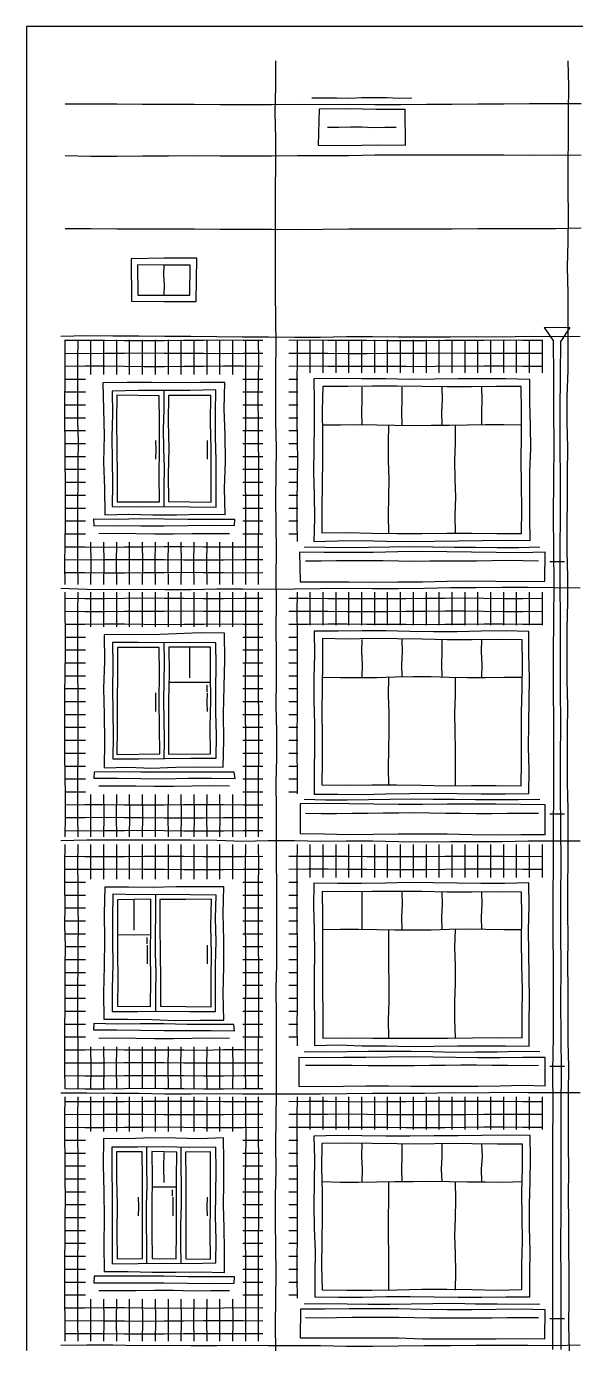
# Model space of a CAD drawing. Header units: millimetres. Extents: x 0 to 165, y 0 to 320.
# Drawn here: x 0 to 63.9, y 166.4 to 320 of the extents above; entities that cross this region are included whole.
import ezdxf

# ---------------------------------------------------------------- set-up
doc = ezdxf.new("R2010")
doc.units = ezdxf.units.MM
for name, color, linetype, true_color in [('01_KARKAS', 1, 'Continuous', 0xd62728), ('02_PROYOMY', 5, 'Continuous', 0x1f5fd6), ('03_BALKONY', 3, 'Continuous', 0x2ca02c), ('04_KLADKA', 32, 'Continuous', 0x8c5a2b), ('06_VODOSTOK', 4, 'Continuous', 0x0f9aa0), ('08_KRYSHA', 8, 'Continuous', 0x444444)]:
    doc.layers.add(name, color=color, linetype=linetype, true_color=true_color)

msp = doc.modelspace()

# ---------------------------------------------------------------- linework, layer by layer
at = {"layer": '01_KARKAS'}
for points in [[(66, 320), (63, 320), (60, 320), (57, 320), (54, 320), (51, 320), (48, 320), (45, 320), (42, 320), (39, 320), (36, 320), (33, 320), (30, 320), (27, 320), (24, 320), (21, 320), (18, 320), (15, 320), (12, 320), (9, 320), (6, 320), (3, 320), (0, 320)], [(0, 320), (0, 316.98), (0, 313.96), (0, 310.94), (0, 307.92), (0, 304.91), (0, 301.89), (0, 298.87), (0, 295.85), (0, 292.83), (0, 289.81), (0, 286.79), (0, 283.77), (0, 280.75), (0, 277.74), (0, 274.72), (0, 271.7), (0, 268.68), (0, 265.66), (0, 262.64), (0, 259.62), (0, 256.6), (0, 253.58), (0, 250.57), (0, 247.55), (0, 244.53), (0, 241.51), (0, 238.49), (0, 235.47), (0, 232.45), (0, 229.43), (0, 226.42), (0, 223.4), (0, 220.38), (0, 217.36), (0, 214.34), (0, 211.32), (0, 208.3), (0, 205.28), (0, 202.26), (0, 199.25), (0, 196.23), (0, 193.21), (0, 190.19), (0, 187.17), (0, 184.15), (0, 181.13), (0, 178.11), (0, 175.09), (0, 172.08), (0, 169.06), (0, 166.04)], [(28.98, 166), (28.95, 169), (29.01, 172), (29.02, 175), (29.01, 178), (28.96, 181), (28.96, 184), (29.05, 187), (29.01, 190), (29.03, 193), (29.09, 196), (29.09, 199), (29.08, 202), (29.06, 205), (29.04, 208), (29.1, 211), (29.1, 214), (29.11, 217), (29.13, 220), (29.07, 223), (29.06, 226), (29.07, 229), (29.04, 232), (29.11, 235), (29.12, 238), (29.05, 241), (29.07, 244), (29.08, 247), (29.05, 250), (29.07, 253), (29.05, 256), (29.09, 259), (29.05, 262), (29.01, 265), (29.04, 268), (29.06, 271), (28.99, 274), (29, 277), (29.01, 280), (29.05, 283), (28.99, 286), (28.97, 289), (28.97, 292), (28.97, 295), (28.97, 298), (28.96, 301), (28.98, 304), (28.98, 307), (28.93, 310), (28.98, 313), (29, 316)], [(63.13, 166), (63.08, 169), (63.11, 172), (63.09, 175), (63.05, 178), (63.06, 181), (63.03, 184), (63.08, 187), (63.01, 190), (63.01, 193), (63.02, 196), (63.05, 199), (62.98, 202), (62.99, 205), (62.98, 208), (62.94, 211), (62.97, 214), (62.95, 217), (62.94, 220), (62.98, 223), (62.97, 226), (62.97, 229), (62.93, 232), (62.9, 235), (62.93, 238), (62.95, 241), (62.89, 244), (62.89, 247), (62.89, 250), (62.94, 253), (62.95, 256), (62.89, 259), (62.87, 262), (62.91, 265), (62.92, 268), (62.96, 271), (62.88, 274), (62.89, 277), (62.97, 280), (62.98, 283), (62.99, 286), (63, 289), (62.93, 292), (62.99, 295), (63.01, 298), (62.99, 301), (62.99, 304), (63.04, 307), (63.01, 310), (63.06, 313), (63, 316)], [(4, 284), (7.02, 284.05), (10.04, 284.04), (13.06, 284.03), (16.08, 283.97), (19.1, 283.98), (22.12, 283.95), (25.13, 283.92), (28.15, 283.89), (31.17, 283.88), (34.19, 283.88), (37.21, 283.95), (40.23, 283.95), (43.25, 283.92), (46.27, 283.91), (49.29, 283.92), (52.31, 283.94), (55.33, 283.92), (58.35, 283.98), (61.37, 283.93), (64.38, 284)], [(4, 254.67), (7.02, 254.56), (10.04, 254.53), (13.06, 254.55), (16.08, 254.54), (19.1, 254.54), (22.12, 254.6), (25.13, 254.61), (28.15, 254.57), (31.17, 254.6), (34.19, 254.65), (37.21, 254.68), (40.23, 254.65), (43.25, 254.65), (46.27, 254.67), (49.29, 254.74), (52.31, 254.75), (55.33, 254.78), (58.35, 254.78), (61.37, 254.75), (64.38, 254.72)], [(4, 225.33), (7.02, 225.41), (10.04, 225.42), (13.06, 225.42), (16.08, 225.41), (19.1, 225.41), (22.12, 225.36), (25.13, 225.28), (28.15, 225.34), (31.17, 225.33), (34.19, 225.25), (37.21, 225.3), (40.23, 225.29), (43.25, 225.24), (46.27, 225.2), (49.29, 225.24), (52.31, 225.24), (55.33, 225.21), (58.35, 225.29), (61.37, 225.29), (64.38, 225.29)], [(4, 196), (7.02, 196), (10.04, 195.96), (13.06, 195.97), (16.08, 195.89), (19.1, 195.87), (22.12, 195.92), (25.13, 195.9), (28.15, 195.87), (31.17, 195.89), (34.19, 195.89), (37.21, 195.92), (40.23, 195.97), (43.25, 195.95), (46.27, 195.95), (49.29, 196.04), (52.31, 196.01), (55.33, 196.06), (58.35, 196.04), (61.37, 196.05), (64.38, 196.04)], [(4, 166.67), (7.02, 166.69), (10.04, 166.7), (13.06, 166.63), (16.08, 166.65), (19.1, 166.62), (22.12, 166.62), (25.13, 166.64), (28.15, 166.6), (31.17, 166.61), (34.19, 166.61), (37.21, 166.55), (40.23, 166.53), (43.25, 166.58), (46.27, 166.62), (49.29, 166.61), (52.31, 166.65), (55.33, 166.64), (58.35, 166.66), (61.37, 166.61), (64.38, 166.7)]]:
    msp.add_lwpolyline(points, dxfattribs=at)
at = {"layer": '02_PROYOMY'}
for points in [[(23.06, 278.6), (20.23, 278.6), (17.39, 278.55), (14.56, 278.59), (11.73, 278.6), (8.89, 278.56)], [(8.89, 278.56), (8.98, 275.49), (9.02, 272.42), (8.97, 269.35), (9.09, 266.29), (9.11, 263.22)], [(23.1, 263.25), (23.04, 266.32), (23.14, 269.39), (23.09, 272.46), (23, 275.53), (23.06, 278.6)], [(9.98, 277.59), (9.99, 274.9), (9.93, 272.22), (9.98, 269.54), (10, 266.85), (9.96, 264.17)], [(22.02, 277.73), (19.01, 277.68), (16, 277.65), (12.99, 277.66), (9.98, 277.59)], [(10.5, 277.13), (10.49, 274.03), (10.5, 270.92), (10.55, 267.81), (10.55, 264.71)], [(15.43, 277.06), (10.5, 277.13)], [(15.48, 264.71), (15.45, 267.8), (15.46, 270.89), (15.47, 273.97), (15.43, 277.06)], [(16, 264.17), (16.01, 266.42), (16.04, 268.67), (15.98, 270.92), (15.95, 273.17), (16, 275.42), (16, 277.67)], [(16.5, 277.09), (16.49, 274.01), (16.54, 270.93), (16.48, 267.85), (16.52, 264.77)], [(21.46, 277.09), (16.5, 277.09)], [(21.48, 264.69), (21.49, 267.79), (21.49, 270.89), (21.42, 273.99), (21.46, 277.09)], [(22.05, 264.1), (22.07, 266.83), (22.05, 269.55), (21.99, 272.28), (22, 275.01), (22.02, 277.73)], [(15.05, 269.68), (15.08, 270.76), (15.05, 271.85)], [(21.05, 269.68), (21.05, 270.76), (21.05, 271.85)], [(10.55, 264.71), (15.48, 264.71)], [(16.52, 264.77), (21.48, 264.69)], [(24.23, 262.68), (21.49, 262.66), (18.76, 262.68), (16.02, 262.71), (13.28, 262.73), (10.54, 262.66), (7.8, 262.71)], [(7.8, 262.71), (7.85, 261.93)], [(9.11, 263.22), (11.9, 263.27), (14.7, 263.19), (17.5, 263.22), (20.3, 263.28), (23.1, 263.25)], [(9.96, 264.17), (12.98, 264.12), (16, 264.17), (19.03, 264.15), (22.05, 264.1)], [(7.85, 261.93), (10.57, 261.95), (13.3, 261.93), (16.03, 261.92), (18.75, 261.96), (21.48, 262.01), (24.2, 261.97)], [(24.2, 261.97), (24.23, 262.68)], [(8.4, 261.02), (10.57, 261.07), (12.74, 261.03), (14.91, 260.99), (17.09, 261), (19.26, 261.03), (21.43, 261.04), (23.6, 261.02)], [(9.03, 249.24), (9.07, 246.15), (8.98, 243.06), (9.04, 239.97), (9.08, 236.88), (9.04, 233.79)], [(23.03, 249.44), (20.23, 249.47), (17.43, 249.36), (14.63, 249.27), (11.83, 249.3), (9.03, 249.24)], [(22.89, 233.87), (22.97, 236.99), (22.9, 240.1), (22.98, 243.21), (23.08, 246.33), (23.03, 249.44)], [(10.01, 248.37), (10.03, 245.67), (9.99, 242.96), (10.05, 240.26), (10.07, 237.56), (10.06, 234.85)], [(22.01, 248.34), (19.01, 248.38), (16.01, 248.33), (13.01, 248.38), (10.01, 248.37)], [(10.58, 247.78), (10.58, 244.67), (10.54, 241.55), (10.56, 238.44), (10.53, 235.32)], [(15.42, 247.79), (10.58, 247.78)], [(15.51, 235.41), (15.46, 238.5), (15.45, 241.6), (15.46, 244.7), (15.42, 247.79)], [(16, 234.83), (16.04, 237.08), (16.02, 239.33), (15.96, 241.58), (16, 243.83), (16.04, 246.08), (16, 248.33)], [(16.56, 247.81), (16.58, 244.7), (16.51, 241.6), (16.53, 238.49), (16.52, 235.39)], [(21.4, 247.82), (16.56, 247.81)], [(19, 244.24), (19, 245.99), (19, 247.73)], [(21.41, 235.41), (21.38, 238.52), (21.43, 241.62), (21.4, 244.72), (21.4, 247.82)], [(22.08, 234.9), (22.11, 237.59), (22.01, 240.28), (22.04, 242.97), (22.05, 245.66), (22.01, 248.34)], [(16.6, 243.74), (19, 243.76), (21.4, 243.74)], [(21, 242.64), (21, 243.39)], [(15.05, 240.34), (15.05, 241.43), (15.05, 242.51)], [(21.05, 240.34), (21.03, 241.43), (21.05, 242.51)], [(10.53, 235.32), (15.51, 235.41)], [(16.52, 235.39), (21.41, 235.41)], [(9.04, 233.79), (11.81, 233.85), (14.58, 233.75), (17.35, 233.86), (20.12, 233.92), (22.89, 233.87)], [(10.06, 234.85), (13.06, 234.85), (16.07, 234.88), (19.07, 234.91), (22.08, 234.9)], [(7.86, 233.29), (7.84, 232.59)], [(7.84, 232.59), (10.58, 232.59), (13.32, 232.55), (16.05, 232.52), (18.79, 232.58), (21.53, 232.6), (24.27, 232.54)], [(24.17, 233.27), (21.45, 233.3), (18.73, 233.3), (16.01, 233.27), (13.29, 233.27), (10.58, 233.32), (7.86, 233.29)], [(24.27, 232.54), (24.17, 233.27)], [(8.4, 231.68), (10.57, 231.71), (12.74, 231.7), (14.91, 231.66), (17.09, 231.66), (19.26, 231.7), (21.43, 231.74), (23.6, 231.68)], [(9.1, 219.91), (9.03, 216.84), (9.09, 213.77), (9.05, 210.71), (8.95, 207.64), (8.99, 204.57)], [(22.96, 219.95), (20.19, 219.94), (17.42, 219.97), (14.65, 219.86), (11.88, 219.91), (9.1, 219.91)], [(22.94, 204.43), (22.87, 207.53), (22.96, 210.64), (22.97, 213.74), (22.88, 216.84), (22.96, 219.95)], [(10.05, 219.08), (10.02, 216.35), (10.02, 213.63), (10.03, 210.9), (9.98, 208.18), (9.97, 205.46)], [(22.06, 218.99), (19.05, 219.04), (16.05, 219.06), (13.05, 219.02), (10.05, 219.08)], [(10.6, 218.45), (10.57, 215.36), (10.59, 212.27), (10.63, 209.18), (10.59, 206.09)], [(14.46, 218.51), (10.6, 218.45)], [(12.52, 214.91), (12.51, 216.66), (12.52, 218.4)], [(14.43, 206.04), (14.46, 209.15), (14.43, 212.27), (14.48, 215.39), (14.46, 218.51)], [(15.04, 205.5), (15.03, 207.75), (15.1, 210), (15.02, 212.25), (15.02, 214.5), (15.03, 216.75), (15.04, 219)], [(21.5, 218.5), (18.52, 218.49), (15.53, 218.48)], [(15.53, 218.48), (15.53, 215.37), (15.55, 212.27), (15.59, 209.17), (15.58, 206.07)], [(21.47, 205.99), (21.47, 209.12), (21.5, 212.24), (21.46, 215.37), (21.5, 218.5)], [(21.97, 205.47), (21.97, 208.17), (21.98, 210.88), (22.05, 213.58), (22, 216.28), (22.06, 218.99)], [(10.6, 214.41), (12.52, 214.36), (14.44, 214.41)], [(14.04, 213.31), (14.04, 214.06)], [(14.09, 211.01), (14.09, 212.09), (14.09, 213.18)], [(21.05, 211.01), (21.04, 212.09), (21.05, 213.18)], [(10.59, 206.09), (14.43, 206.04)], [(15.58, 206.07), (18.53, 206.02), (21.47, 205.99)], [(8.99, 204.57), (11.78, 204.56), (14.57, 204.53), (17.35, 204.41), (20.15, 204.46), (22.94, 204.43)], [(9.97, 205.46), (12.97, 205.45), (15.97, 205.48), (18.97, 205.44), (21.97, 205.47)], [(7.84, 204.05), (7.78, 203.31)], [(7.78, 203.31), (10.52, 203.33), (13.26, 203.28), (15.99, 203.23), (18.73, 203.25), (21.46, 203.25), (24.2, 203.2)], [(24.13, 203.94), (21.42, 203.93), (18.7, 203.96), (15.99, 204.01), (13.27, 204.02), (10.56, 204), (7.84, 204.05)], [(24.2, 203.2), (24.13, 203.94)], [(8.4, 202.35), (10.57, 202.4), (12.74, 202.37), (14.91, 202.32), (17.09, 202.31), (19.26, 202.35), (21.43, 202.39), (23.6, 202.35)], [(8.97, 190.7), (8.92, 187.6), (8.99, 184.51), (9.05, 181.42), (9, 178.32), (9.03, 175.23)], [(22.91, 190.75), (20.12, 190.66), (17.33, 190.72), (14.55, 190.77), (11.76, 190.66), (8.97, 190.7)], [(23.02, 175.11), (23.03, 177.72), (22.98, 180.32), (22.91, 182.93), (22.95, 185.54), (22.97, 188.14), (22.91, 190.75)], [(22.03, 189.67), (19, 189.63), (15.98, 189.73), (12.95, 189.67), (9.92, 189.67)], [(9.92, 189.67), (9.93, 186.96), (9.98, 184.25), (9.97, 181.54), (9.95, 178.82), (9.98, 176.11)], [(13.46, 189.15), (10.49, 189.14)], [(10.49, 189.14), (10.49, 186.03), (10.54, 182.92), (10.5, 179.81), (10.55, 176.7)], [(13.51, 176.74), (13.48, 179.84), (13.51, 182.94), (13.49, 186.05), (13.46, 189.15)], [(14, 176.17), (13.99, 178.42), (13.96, 180.67), (13.98, 182.92), (14.05, 185.17), (14.01, 187.42), (14, 189.67)], [(14.6, 189.17), (14.63, 186.06), (14.59, 182.96), (14.58, 179.85), (14.61, 176.75)], [(17.49, 189.08), (14.6, 189.17)], [(16, 185.58), (15.96, 187.32), (16, 189.07)], [(17.41, 176.71), (17.45, 179.8), (17.43, 182.9), (17.45, 185.99), (17.49, 189.08)], [(18, 176.17), (17.97, 178.42), (17.97, 180.67), (18.04, 182.92), (18.04, 185.17), (17.99, 187.42), (18, 189.67)], [(21.41, 189.14), (18.51, 189.11)], [(18.51, 189.11), (18.54, 186.01), (18.55, 182.91), (18.52, 179.81), (18.54, 176.71)], [(21.4, 176.66), (21.38, 179.78), (21.39, 182.9), (21.42, 186.02), (21.41, 189.14)], [(22.04, 176.23), (22.08, 178.92), (21.98, 181.61), (22.04, 184.29), (22.07, 186.98), (22.03, 189.67)], [(14.6, 185.08), (17.4, 185.08)], [(17, 183.98), (17, 184.73)], [(13.05, 181.68), (13.06, 182.76), (13.05, 183.85)], [(17.05, 181.68), (17.05, 182.76), (17.05, 183.85)], [(21.05, 181.68), (21.03, 182.76), (21.05, 183.85)], [(10.55, 176.7), (13.51, 176.74)], [(14.61, 176.75), (17.41, 176.71)], [(18.54, 176.71), (21.4, 176.66)], [(9.03, 175.23), (11.82, 175.23), (14.62, 175.13), (17.42, 175.15), (20.22, 175.17), (23.02, 175.11)], [(9.98, 176.11), (12.99, 176.16), (16.01, 176.21), (19.03, 176.16), (22.04, 176.23)], [(7.86, 174.69), (7.85, 173.92)], [(7.85, 173.92), (10.56, 173.9), (13.28, 173.92), (15.99, 173.9), (18.71, 173.85), (21.42, 173.82), (24.14, 173.85)], [(24.2, 174.61), (21.48, 174.62), (18.75, 174.6), (16.03, 174.66), (13.31, 174.68), (10.59, 174.66), (7.86, 174.69)], [(24.14, 173.85), (24.2, 174.61)], [(8.4, 173.02), (10.57, 173), (12.74, 173.01), (14.91, 173.04), (17.09, 173.05), (19.26, 172.98), (21.43, 173), (23.6, 173.02)]]:
    msp.add_lwpolyline(points, dxfattribs=at)
at = {"layer": '03_BALKONY'}
for points in [[(33.43, 279.01), (33.46, 276.31), (33.47, 273.61), (33.42, 270.91), (33.36, 268.21), (33.44, 265.51), (33.48, 262.81), (33.42, 260.11)], [(58.55, 278.96), (55.76, 279.01), (52.97, 279.01), (50.18, 279.01), (47.39, 278.97), (44.59, 278.95), (41.8, 279.02), (39.01, 279.02), (36.22, 279.06), (33.43, 279.01)], [(34.48, 278.14), (34.4, 275.3), (34.43, 272.46), (34.44, 269.62), (34.37, 266.78), (34.34, 263.94), (34.34, 261.1)], [(57.52, 278.12), (54.64, 278.13), (51.76, 278.08), (48.88, 278.09), (46, 278.12), (43.12, 278.16), (40.24, 278.16), (37.36, 278.12), (34.48, 278.14)], [(39.04, 273.67), (39, 275.13), (39.05, 276.6), (39.04, 278.07)], [(43.68, 273.67), (43.66, 275.13), (43.68, 276.6), (43.68, 278.07)], [(48.32, 273.67), (48.29, 275.13), (48.37, 276.6), (48.32, 278.07)], [(52.96, 273.67), (52.95, 275.13), (52.99, 276.6), (52.96, 278.07)], [(57.58, 261.02), (57.61, 263.87), (57.57, 266.72), (57.52, 269.57), (57.56, 272.42), (57.56, 275.27), (57.52, 278.12)], [(58.57, 260.23), (58.55, 262.9), (58.53, 265.58), (58.53, 268.26), (58.63, 270.93), (58.6, 273.61), (58.54, 276.29), (58.55, 278.96)], [(34.4, 273.67), (36.51, 273.68), (38.62, 273.7), (40.73, 273.67), (42.84, 273.64), (44.95, 273.61), (47.05, 273.62), (49.16, 273.65), (51.27, 273.69), (53.38, 273.71), (55.49, 273.72), (57.6, 273.67)], [(42.13, 261.07), (42.08, 263.17), (42.14, 265.27), (42.19, 267.37), (42.11, 269.47), (42.09, 271.57), (42.13, 273.67)], [(49.87, 261.07), (49.86, 263.17), (49.93, 265.27), (49.84, 267.37), (49.83, 269.47), (49.88, 271.57), (49.87, 273.67)], [(33.42, 260.11), (36.21, 260.18), (39.01, 260.21), (41.8, 260.15), (44.6, 260.11), (47.39, 260.14), (50.19, 260.18), (52.98, 260.23), (55.78, 260.27), (58.57, 260.23)], [(34.34, 261.1), (37.25, 261.14), (40.15, 261.08), (43.06, 261.03), (45.96, 261.03), (48.87, 261.07), (51.77, 261.08), (54.68, 261.05), (57.58, 261.02)], [(60.32, 258.86), (57.46, 258.8), (54.6, 258.82), (51.75, 258.85), (48.89, 258.89), (46.03, 258.93), (43.18, 258.9), (40.32, 258.83), (37.46, 258.81), (34.61, 258.83), (31.75, 258.85)], [(31.75, 258.85), (31.81, 255.4)], [(32.3, 259.47), (34.79, 259.45), (37.28, 259.4), (39.77, 259.43), (42.26, 259.5), (44.75, 259.51), (47.25, 259.5), (49.74, 259.46), (52.23, 259.43), (54.72, 259.4), (57.21, 259.4), (59.7, 259.47)], [(60.26, 255.5), (60.32, 258.86)], [(32.45, 257.87), (34.26, 257.85), (36.06, 257.88), (37.87, 257.91), (39.68, 257.91), (41.48, 257.89), (43.29, 257.86), (45.1, 257.83), (46.9, 257.85), (48.71, 257.84), (50.52, 257.86), (52.32, 257.86), (54.13, 257.9), (55.94, 257.92), (57.74, 257.9), (59.55, 257.87)], [(31.81, 255.4), (34.66, 255.43), (37.5, 255.41), (40.35, 255.39), (43.19, 255.42), (46.04, 255.43), (48.88, 255.5), (51.72, 255.52), (54.57, 255.48), (57.41, 255.47), (60.26, 255.5)], [(33.47, 249.67), (33.5, 246.97), (33.43, 244.26), (33.41, 241.56), (33.5, 238.85), (33.49, 236.14), (33.44, 233.44), (33.45, 230.73)], [(58.42, 249.65), (55.65, 249.72), (52.88, 249.67), (50.1, 249.62), (47.33, 249.59), (44.56, 249.65), (41.79, 249.73), (39.02, 249.71), (36.24, 249.67), (33.47, 249.67)], [(58.43, 230.81), (58.44, 233.5), (58.39, 236.2), (58.41, 238.89), (58.46, 241.58), (58.48, 244.27), (58.4, 246.96), (58.42, 249.65)], [(34.41, 248.81), (34.43, 245.97), (34.38, 243.14), (34.34, 240.31), (34.39, 237.48), (34.4, 234.64), (34.35, 231.81)], [(57.64, 248.67), (54.73, 248.7), (51.83, 248.69), (48.93, 248.69), (46.02, 248.76), (43.12, 248.78), (40.22, 248.81), (37.32, 248.75), (34.41, 248.81)], [(39.04, 244.33), (39.09, 245.8), (39.01, 247.27), (39.04, 248.73)], [(43.68, 244.33), (43.64, 245.8), (43.72, 247.27), (43.68, 248.73)], [(48.32, 244.33), (48.29, 245.8), (48.34, 247.27), (48.32, 248.73)], [(52.96, 244.33), (53, 245.8), (52.93, 247.27), (52.96, 248.73)], [(57.53, 231.71), (57.57, 234.54), (57.57, 237.37), (57.57, 240.19), (57.63, 243.02), (57.67, 245.85), (57.64, 248.67)], [(34.4, 244.33), (36.51, 244.31), (38.62, 244.31), (40.73, 244.31), (42.84, 244.36), (44.95, 244.39), (47.05, 244.39), (49.16, 244.33), (51.27, 244.29), (53.38, 244.3), (55.49, 244.33), (57.6, 244.33)], [(42.13, 231.73), (42.1, 233.83), (42.12, 235.93), (42.16, 238.03), (42.16, 240.13), (42.1, 242.23), (42.13, 244.33)], [(49.87, 231.73), (49.88, 233.83), (49.89, 235.93), (49.86, 238.03), (49.81, 240.13), (49.89, 242.23), (49.87, 244.33)], [(33.45, 230.73), (36.22, 230.71), (39, 230.7), (41.78, 230.75), (44.55, 230.79), (47.33, 230.83), (50.1, 230.81), (52.88, 230.77), (55.66, 230.76), (58.43, 230.81)], [(34.35, 231.81), (37.25, 231.77), (40.15, 231.83), (43.04, 231.83), (45.94, 231.76), (48.84, 231.7), (51.74, 231.72), (54.63, 231.72), (57.53, 231.71)], [(31.83, 229.62), (31.82, 226.15)], [(60.32, 229.5), (57.47, 229.52), (54.62, 229.58), (51.77, 229.58), (48.92, 229.58), (46.07, 229.51), (43.22, 229.51), (40.38, 229.56), (37.53, 229.61), (34.68, 229.66), (31.83, 229.62)], [(32.3, 230.13), (34.79, 230.07), (37.28, 230.07), (39.77, 230.12), (42.26, 230.15), (44.75, 230.17), (47.25, 230.15), (49.74, 230.14), (52.23, 230.09), (54.72, 230.1), (57.21, 230.1), (59.7, 230.13)], [(60.32, 226.04), (60.32, 229.5)], [(32.45, 228.53), (34.26, 228.49), (36.06, 228.48), (37.87, 228.5), (39.68, 228.52), (41.48, 228.57), (43.29, 228.57), (45.1, 228.59), (46.9, 228.56), (48.71, 228.52), (50.52, 228.52), (52.32, 228.49), (54.13, 228.48), (55.94, 228.5), (57.74, 228.52), (59.55, 228.53)], [(31.82, 226.15), (34.67, 226.12), (37.52, 226.05), (40.37, 226.08), (43.22, 226.12), (46.07, 226.12), (48.92, 226.13), (51.77, 226.05), (54.62, 226.01), (57.47, 226.03), (60.32, 226.04)], [(33.41, 220.38), (33.39, 217.68), (33.46, 214.99), (33.48, 212.29), (33.46, 209.6), (33.45, 206.9), (33.51, 204.21), (33.5, 201.51)], [(58.4, 220.4), (55.62, 220.35), (52.84, 220.33), (50.07, 220.39), (47.29, 220.43), (44.52, 220.45), (41.74, 220.39), (38.96, 220.34), (36.19, 220.34), (33.41, 220.38)], [(58.47, 201.41), (58.45, 204.12), (58.49, 206.83), (58.44, 209.55), (58.4, 212.26), (58.37, 214.97), (58.46, 217.68), (58.4, 220.4)], [(57.58, 219.35), (54.68, 219.36), (51.78, 219.34), (48.88, 219.35), (45.98, 219.41), (43.07, 219.42), (40.17, 219.41), (37.27, 219.38), (34.37, 219.42)], [(34.37, 219.42), (34.41, 216.57), (34.44, 213.73), (34.41, 210.88), (34.41, 208.04), (34.47, 205.19), (34.47, 202.34)], [(39.04, 215), (39.04, 216.47), (39.05, 217.93), (39.04, 219.4)], [(43.68, 215), (43.65, 216.47), (43.71, 217.93), (43.68, 219.4)], [(48.32, 215), (48.3, 216.47), (48.36, 217.93), (48.32, 219.4)], [(52.96, 215), (52.92, 216.47), (53, 217.93), (52.96, 219.4)], [(57.64, 202.38), (57.64, 205.21), (57.66, 208.04), (57.62, 210.86), (57.55, 213.69), (57.6, 216.52), (57.58, 219.35)], [(34.4, 215), (36.51, 215.02), (38.62, 215.03), (40.73, 215), (42.84, 214.94), (44.95, 214.95), (47.05, 214.96), (49.16, 215.02), (51.27, 215.05), (53.38, 215.03), (55.49, 215), (57.6, 215)], [(42.13, 202.4), (42.11, 204.5), (42.18, 206.6), (42.18, 208.7), (42.12, 210.8), (42.12, 212.9), (42.13, 215)], [(49.87, 202.4), (49.82, 204.5), (49.81, 206.6), (49.9, 208.7), (49.9, 210.8), (49.83, 212.9), (49.87, 215)], [(33.5, 201.51), (36.28, 201.56), (39.05, 201.48), (41.82, 201.46), (44.6, 201.39), (47.37, 201.44), (50.15, 201.45), (52.92, 201.48), (55.7, 201.45), (58.47, 201.41)], [(34.47, 202.34), (37.37, 202.38), (40.27, 202.37), (43.16, 202.36), (46.06, 202.34), (48.95, 202.34), (51.85, 202.39), (54.74, 202.42), (57.64, 202.38)], [(60.3, 200.11), (57.7, 200.1), (55.09, 200.07), (52.49, 200.05), (49.89, 200.1), (47.28, 200.13), (44.68, 200.17), (42.07, 200.15), (39.47, 200.1), (36.87, 200.09), (34.26, 200.05), (31.66, 200.11)], [(31.66, 200.11), (31.66, 196.77)], [(32.3, 200.8), (34.79, 200.78), (37.28, 200.81), (39.77, 200.83), (42.26, 200.86), (44.75, 200.84), (47.25, 200.81), (49.74, 200.73), (52.23, 200.78), (54.72, 200.77), (57.21, 200.83), (59.7, 200.8)], [(60.31, 196.83), (60.3, 200.11)], [(32.45, 199.2), (34.26, 199.23), (36.06, 199.22), (37.87, 199.2), (39.68, 199.17), (41.48, 199.18), (43.29, 199.17), (45.1, 199.16), (46.9, 199.2), (48.71, 199.21), (50.52, 199.25), (52.32, 199.25), (54.13, 199.21), (55.94, 199.21), (57.74, 199.19), (59.55, 199.2)], [(31.66, 196.77), (34.26, 196.75), (36.87, 196.79), (39.47, 196.82), (42.08, 196.82), (44.68, 196.78), (47.29, 196.78), (49.89, 196.76), (52.5, 196.78), (55.1, 196.82), (57.7, 196.88), (60.31, 196.83)], [(58.56, 191.04), (55.77, 191.09), (52.97, 191.04), (50.18, 190.99), (47.39, 190.98), (44.59, 190.97), (41.8, 190.96), (39.01, 191), (36.22, 191.03), (33.42, 190.95)], [(33.42, 190.95), (33.49, 188.28), (33.45, 185.61), (33.43, 182.94), (33.45, 180.27), (33.58, 177.6), (33.52, 174.93), (33.53, 172.26)], [(58.52, 172.27), (58.55, 174.96), (58.58, 177.64), (58.5, 180.32), (58.51, 183), (58.57, 185.68), (58.6, 188.36), (58.56, 191.04)], [(34.34, 190.1), (34.29, 187.27), (34.38, 184.43), (34.39, 181.59), (34.34, 178.76), (34.31, 175.92), (34.37, 173.09)], [(57.68, 190.02), (54.76, 190.04), (51.84, 190.07), (48.93, 190.09), (46.01, 190.03), (43.09, 190.05), (40.17, 190.1), (37.26, 190.14), (34.34, 190.1)], [(39.04, 185.67), (39.06, 187.13), (39.01, 188.6), (39.04, 190.07)], [(43.68, 185.67), (43.66, 187.13), (43.7, 188.6), (43.68, 190.07)], [(48.32, 185.67), (48.28, 187.13), (48.34, 188.6), (48.32, 190.07)], [(52.96, 185.67), (52.91, 187.13), (53.01, 188.6), (52.96, 190.07)], [(57.62, 173.13), (57.62, 175.94), (57.66, 178.76), (57.64, 181.58), (57.6, 184.39), (57.69, 187.21), (57.68, 190.02)], [(34.4, 185.67), (36.51, 185.62), (38.62, 185.62), (40.73, 185.65), (42.84, 185.68), (44.95, 185.7), (47.05, 185.71), (49.16, 185.7), (51.27, 185.63), (53.38, 185.63), (55.49, 185.61), (57.6, 185.67)], [(42.13, 173.07), (42.15, 175.17), (42.15, 177.27), (42.1, 179.37), (42.11, 181.47), (42.15, 183.57), (42.13, 185.67)], [(49.87, 173.07), (49.93, 175.17), (49.88, 177.27), (49.81, 179.37), (49.88, 181.47), (49.92, 183.57), (49.87, 185.67)], [(33.53, 172.26), (36.3, 172.23), (39.08, 172.25), (41.86, 172.3), (44.63, 172.3), (47.41, 172.28), (50.19, 172.23), (52.96, 172.24), (55.74, 172.27), (58.52, 172.27)], [(34.37, 173.09), (37.27, 173.04), (40.18, 173.05), (43.09, 173.1), (45.99, 173.15), (48.9, 173.15), (51.81, 173.11), (54.72, 173.07), (57.62, 173.13)], [(31.85, 170.86), (31.83, 167.52)], [(60.3, 170.78), (57.46, 170.85), (54.61, 170.81), (51.77, 170.76), (48.92, 170.77), (46.07, 170.79), (43.23, 170.87), (40.38, 170.89), (37.54, 170.87), (34.69, 170.84), (31.85, 170.86)], [(32.3, 171.47), (34.79, 171.5), (37.28, 171.45), (39.77, 171.41), (42.26, 171.41), (44.75, 171.47), (47.25, 171.51), (49.74, 171.54), (52.23, 171.47), (54.72, 171.45), (57.21, 171.43), (59.7, 171.47)], [(60.29, 167.39), (60.3, 170.78)], [(32.45, 169.87), (34.26, 169.82), (36.06, 169.86), (37.87, 169.9), (39.68, 169.91), (41.48, 169.9), (43.29, 169.91), (45.1, 169.89), (46.9, 169.84), (48.71, 169.82), (50.52, 169.85), (52.32, 169.82), (54.13, 169.85), (55.94, 169.89), (57.74, 169.89), (59.55, 169.87)], [(31.83, 167.52), (34.67, 167.49), (37.52, 167.51), (40.37, 167.52), (43.21, 167.51), (46.06, 167.41), (48.91, 167.38), (51.75, 167.41), (54.6, 167.4), (57.45, 167.43), (60.29, 167.39)]]:
    msp.add_lwpolyline(points, dxfattribs=at)
at = {"layer": '04_KLADKA'}
for points in [[(4.5, 255.12), (4.46, 257.49), (4.5, 259.86), (4.53, 262.22), (4.54, 264.59), (4.53, 266.96), (4.49, 269.33), (4.49, 271.7), (4.46, 274.07), (4.47, 276.44), (4.49, 278.81), (4.51, 281.18), (4.5, 283.55)], [(4.5, 283.5), (6.8, 283.52), (9.1, 283.51), (11.4, 283.49), (13.7, 283.47), (16, 283.48), (18.3, 283.51), (20.6, 283.53), (22.9, 283.54), (25.2, 283.52), (27.5, 283.5)], [(6, 255.12), (5.97, 257.49), (5.97, 259.86), (5.98, 262.22), (5.98, 264.59), (6.01, 266.96), (6.03, 269.33), (6.04, 271.7), (5.99, 274.07), (5.99, 276.44), (5.98, 278.81), (5.97, 281.18), (6, 283.55)], [(7.5, 279.52), (7.5, 283.55)], [(9, 279.52), (9, 283.55)], [(10.5, 279.52), (10.5, 283.55)], [(12, 279.52), (12, 283.55)], [(13.5, 279.52), (13.5, 283.55)], [(15, 279.52), (15, 283.55)], [(16.5, 279.52), (16.5, 283.55)], [(18, 279.52), (18, 283.55)], [(19.5, 279.52), (19.5, 283.55)], [(21, 279.52), (21, 283.55)], [(22.5, 279.52), (22.5, 283.55)], [(24, 279.52), (24, 283.55)], [(25.5, 255.12), (25.51, 257.49), (25.53, 259.86), (25.53, 262.22), (25.51, 264.59), (25.48, 266.96), (25.46, 269.33), (25.49, 271.7), (25.51, 274.07), (25.51, 276.44), (25.52, 278.81), (25.52, 281.18), (25.5, 283.55)], [(27, 255.12), (26.98, 257.49), (26.98, 259.86), (27.02, 262.22), (27.02, 264.59), (27.03, 266.96), (27.02, 269.33), (26.99, 271.7), (26.98, 274.07), (26.96, 276.44), (26.98, 278.81), (27.03, 281.18), (27, 283.55)], [(30.5, 283.5), (32.77, 283.54), (35.04, 283.52), (37.31, 283.53), (39.58, 283.5), (41.85, 283.47), (44.12, 283.46), (46.38, 283.48), (48.65, 283.5), (50.92, 283.5), (53.19, 283.51), (55.46, 283.54), (57.73, 283.52), (60, 283.5)], [(31.5, 260.12), (31.48, 262.46), (31.47, 264.8), (31.52, 267.15), (31.54, 269.49), (31.53, 271.83), (31.49, 274.18), (31.47, 276.52), (31.49, 278.86), (31.51, 281.21), (31.5, 283.55)], [(33, 279.72), (33, 283.55)], [(34.5, 279.72), (34.5, 283.55)], [(36, 279.72), (36, 283.55)], [(37.5, 279.72), (37.5, 283.55)], [(39, 279.72), (39, 283.55)], [(40.5, 279.72), (40.5, 283.55)], [(42, 279.72), (42, 283.55)], [(43.5, 279.72), (43.5, 283.55)], [(45, 279.72), (45, 283.55)], [(46.5, 279.72), (46.5, 283.55)], [(48, 279.72), (48, 283.55)], [(49.5, 279.72), (49.5, 283.55)], [(51, 279.72), (51, 283.55)], [(52.5, 279.72), (52.5, 283.55)], [(54, 279.72), (54, 283.55)], [(55.5, 279.72), (55.5, 283.55)], [(57, 279.72), (57, 283.55)], [(58.5, 279.72), (58.5, 283.55)], [(60, 279.72), (60, 283.55)], [(4.5, 282), (6.8, 281.97), (9.1, 281.99), (11.4, 282), (13.7, 282.03), (16, 282.02), (18.3, 281.99), (20.6, 281.99), (22.9, 281.96), (25.2, 281.99), (27.5, 282)], [(30.5, 282), (32.77, 282.01), (35.04, 282), (37.31, 281.97), (39.58, 281.97), (41.85, 281.99), (44.12, 282), (46.38, 282.01), (48.65, 282.03), (50.92, 282.02), (53.19, 282.02), (55.46, 282), (57.73, 281.99), (60, 282)], [(4.5, 280.5), (6.8, 280.54), (9.1, 280.52), (11.4, 280.51), (13.7, 280.46), (16, 280.46), (18.3, 280.5), (20.6, 280.51), (22.9, 280.53), (25.2, 280.52), (27.5, 280.5)], [(30.5, 280.5), (32.77, 280.52), (35.04, 280.51), (37.31, 280.51), (39.58, 280.48), (41.85, 280.48), (44.12, 280.48), (46.38, 280.47), (48.65, 280.52), (50.92, 280.51), (53.19, 280.53), (55.46, 280.53), (57.73, 280.49), (60, 280.5)], [(4.5, 279), (6.85, 279)], [(25.15, 279), (27.5, 279)], [(30.5, 279), (31.55, 279)], [(4.5, 277.5), (6.85, 277.5)], [(25.15, 277.5), (27.5, 277.5)], [(30.5, 277.5), (31.55, 277.5)], [(4.5, 276), (6.85, 276)], [(25.15, 276), (27.5, 276)], [(30.5, 276), (31.55, 276)], [(4.5, 274.5), (6.85, 274.5)], [(25.15, 274.5), (27.5, 274.5)], [(30.5, 274.5), (31.55, 274.5)], [(4.5, 273), (6.85, 273)], [(25.15, 273), (27.5, 273)], [(30.5, 273), (31.55, 273)], [(4.5, 271.5), (6.85, 271.5)], [(25.15, 271.5), (27.5, 271.5)], [(30.5, 271.5), (31.55, 271.5)], [(4.5, 270), (6.85, 270)], [(25.15, 270), (27.5, 270)], [(30.5, 270), (31.55, 270)], [(4.5, 268.5), (6.85, 268.5)], [(25.15, 268.5), (27.5, 268.5)], [(30.5, 268.5), (31.55, 268.5)], [(4.5, 267), (6.85, 267)], [(25.15, 267), (27.5, 267)], [(30.5, 267), (31.55, 267)], [(4.5, 265.5), (6.85, 265.5)], [(25.15, 265.5), (27.5, 265.5)], [(30.5, 265.5), (31.55, 265.5)], [(4.5, 264), (6.85, 264)], [(25.15, 264), (27.5, 264)], [(30.5, 264), (31.55, 264)], [(4.5, 262.5), (6.85, 262.5)], [(25.15, 262.5), (27.5, 262.5)], [(30.5, 262.5), (31.55, 262.5)], [(4.5, 261), (6.85, 261)], [(7.5, 255.12), (7.51, 257.57), (7.5, 260.02)], [(9, 255.12), (9.02, 257.57), (9, 260.02)], [(10.5, 255.12), (10.49, 257.57), (10.5, 260.02)], [(12, 255.12), (11.98, 257.57), (12, 260.02)], [(13.5, 255.12), (13.52, 257.57), (13.5, 260.02)], [(15, 255.12), (14.98, 257.57), (15, 260.02)], [(16.5, 255.12), (16.48, 257.57), (16.5, 260.02)], [(18, 255.12), (18.03, 257.57), (18, 260.02)], [(19.5, 255.12), (19.47, 257.57), (19.5, 260.02)], [(21, 255.12), (20.97, 257.57), (21, 260.02)], [(22.5, 255.12), (22.48, 257.57), (22.5, 260.02)], [(24, 255.12), (23.99, 257.57), (24, 260.02)], [(25.15, 261), (27.5, 261)], [(30.5, 261), (31.55, 261)], [(4.5, 259.5), (6.8, 259.48), (9.1, 259.46), (11.4, 259.47), (13.7, 259.49), (16, 259.54), (18.3, 259.52), (20.6, 259.5), (22.9, 259.48), (25.2, 259.47), (27.5, 259.5)], [(4.5, 258), (6.8, 257.98), (9.1, 258.01), (11.4, 258.02), (13.7, 258.02), (16, 258), (18.3, 257.97), (20.6, 257.96), (22.9, 257.98), (25.2, 258.01), (27.5, 258)], [(4.5, 256.5), (6.8, 256.5), (9.1, 256.48), (11.4, 256.48), (13.7, 256.51), (16, 256.52), (18.3, 256.54), (20.6, 256.52), (22.9, 256.5), (25.2, 256.48), (27.5, 256.5)], [(4.5, 225.78), (4.53, 228.15), (4.53, 230.52), (4.51, 232.89), (4.48, 235.26), (4.48, 237.63), (4.48, 240), (4.48, 242.37), (4.51, 244.74), (4.53, 247.11), (4.53, 249.48), (4.49, 251.85), (4.5, 254.22)], [(4.5, 253.5), (6.8, 253.48), (9.1, 253.49), (11.4, 253.52), (13.7, 253.54), (16, 253.53), (18.3, 253.5), (20.6, 253.46), (22.9, 253.48), (25.2, 253.51), (27.5, 253.5)], [(6, 225.78), (5.97, 228.15), (5.98, 230.52), (5.99, 232.89), (6, 235.26), (6.03, 237.63), (6.02, 240), (6, 242.37), (5.99, 244.74), (5.96, 247.11), (5.97, 249.48), (5.98, 251.85), (6, 254.22)], [(7.5, 250.18), (7.5, 254.22)], [(9, 250.18), (9, 254.22)], [(10.5, 250.18), (10.5, 254.22)], [(12, 250.18), (12, 254.22)], [(13.5, 250.18), (13.5, 254.22)], [(15, 250.18), (15, 254.22)], [(16.5, 250.18), (16.5, 254.22)], [(18, 250.18), (18, 254.22)], [(19.5, 250.18), (19.5, 254.22)], [(21, 250.18), (21, 254.22)], [(22.5, 250.18), (22.5, 254.22)], [(24, 250.18), (24, 254.22)], [(25.5, 225.78), (25.51, 228.15), (25.53, 230.52), (25.51, 232.89), (25.51, 235.26), (25.5, 237.63), (25.48, 240), (25.46, 242.37), (25.48, 244.74), (25.5, 247.11), (25.52, 249.48), (25.52, 251.85), (25.5, 254.22)], [(27, 225.78), (26.99, 228.15), (26.99, 230.52), (27, 232.89), (27.03, 235.26), (27.01, 237.63), (27.01, 240), (26.99, 242.37), (26.97, 244.74), (26.97, 247.11), (26.99, 249.48), (27, 251.85), (27, 254.22)], [(30.5, 253.5), (32.77, 253.53), (35.04, 253.49), (37.31, 253.49), (39.58, 253.46), (41.85, 253.49), (44.12, 253.48), (46.38, 253.5), (48.65, 253.52), (50.92, 253.54), (53.19, 253.53), (55.46, 253.49), (57.73, 253.48), (60, 253.5)], [(31.5, 230.78), (31.51, 233.13), (31.49, 235.47), (31.48, 237.81), (31.5, 240.16), (31.51, 242.5), (31.51, 244.84), (31.52, 247.19), (31.5, 249.53), (31.48, 251.87), (31.5, 254.22)], [(33, 250.38), (33, 254.22)], [(34.5, 250.38), (34.5, 254.22)], [(36, 250.38), (36, 254.22)], [(37.5, 250.38), (37.5, 254.22)], [(39, 250.38), (39, 254.22)], [(40.5, 250.38), (40.5, 254.22)], [(42, 250.38), (42, 254.22)], [(43.5, 250.38), (43.5, 254.22)], [(45, 250.38), (45, 254.22)], [(46.5, 250.38), (46.5, 254.22)], [(48, 250.38), (48, 254.22)], [(49.5, 250.38), (49.5, 254.22)], [(51, 250.38), (51, 254.22)], [(52.5, 250.38), (52.5, 254.22)], [(54, 250.38), (54, 254.22)], [(55.5, 250.38), (55.5, 254.22)], [(57, 250.38), (57, 254.22)], [(58.5, 250.38), (58.5, 254.22)], [(60, 250.38), (60, 254.22)], [(4.5, 252), (6.8, 251.98), (9.1, 251.98), (11.4, 251.99), (13.7, 252.01), (16, 252.02), (18.3, 252.03), (20.6, 252.02), (22.9, 251.99), (25.2, 251.99), (27.5, 252)], [(30.5, 252), (32.77, 252.02), (35.04, 252), (37.31, 251.98), (39.58, 251.96), (41.85, 251.97), (44.12, 251.99), (46.38, 252.02), (48.65, 252.03), (50.92, 252.03), (53.19, 252.01), (55.46, 251.98), (57.73, 251.97), (60, 252)], [(4.5, 250.5), (6.8, 250.51), (9.1, 250.54), (11.4, 250.53), (13.7, 250.51), (16, 250.47), (18.3, 250.48), (20.6, 250.49), (22.9, 250.52), (25.2, 250.51), (27.5, 250.5)], [(30.5, 250.5), (32.77, 250.51), (35.04, 250.52), (37.31, 250.53), (39.58, 250.5), (41.85, 250.48), (44.12, 250.48), (46.38, 250.47), (48.65, 250.5), (50.92, 250.5), (53.19, 250.52), (55.46, 250.53), (57.73, 250.5), (60, 250.5)], [(4.5, 249), (6.85, 249)], [(25.15, 249), (27.5, 249)], [(30.5, 249), (31.55, 249)], [(4.5, 247.5), (6.85, 247.5)], [(25.15, 247.5), (27.5, 247.5)], [(30.5, 247.5), (31.55, 247.5)], [(4.5, 246), (6.85, 246)], [(25.15, 246), (27.5, 246)], [(30.5, 246), (31.55, 246)], [(4.5, 244.5), (6.85, 244.5)], [(25.15, 244.5), (27.5, 244.5)], [(30.5, 244.5), (31.55, 244.5)], [(4.5, 243), (6.85, 243)], [(25.15, 243), (27.5, 243)], [(30.5, 243), (31.55, 243)], [(4.5, 241.5), (6.85, 241.5)], [(25.15, 241.5), (27.5, 241.5)], [(30.5, 241.5), (31.55, 241.5)], [(4.5, 240), (6.85, 240)], [(25.15, 240), (27.5, 240)], [(30.5, 240), (31.55, 240)], [(4.5, 238.5), (6.85, 238.5)], [(25.15, 238.5), (27.5, 238.5)], [(30.5, 238.5), (31.55, 238.5)], [(4.5, 237), (6.85, 237)], [(25.15, 237), (27.5, 237)], [(30.5, 237), (31.55, 237)], [(4.5, 235.5), (6.85, 235.5)], [(25.15, 235.5), (27.5, 235.5)], [(30.5, 235.5), (31.55, 235.5)], [(4.5, 234), (6.85, 234)], [(25.15, 234), (27.5, 234)], [(30.5, 234), (31.55, 234)], [(4.5, 232.5), (6.85, 232.5)], [(25.15, 232.5), (27.5, 232.5)], [(30.5, 232.5), (31.55, 232.5)], [(4.5, 231), (6.85, 231)], [(7.5, 225.78), (7.48, 228.23), (7.5, 230.68)], [(9, 225.78), (9.03, 228.23), (9, 230.68)], [(10.5, 225.78), (10.48, 228.23), (10.5, 230.68)], [(12, 225.78), (12.01, 228.23), (12, 230.68)], [(13.5, 225.78), (13.52, 228.23), (13.5, 230.68)], [(15, 225.78), (14.99, 228.23), (15, 230.68)], [(16.5, 225.78), (16.49, 228.23), (16.5, 230.68)], [(18, 225.78), (18.03, 228.23), (18, 230.68)], [(19.5, 225.78), (19.53, 228.23), (19.5, 230.68)], [(21, 225.78), (20.99, 228.23), (21, 230.68)], [(22.5, 225.78), (22.54, 228.23), (22.5, 230.68)], [(24, 225.78), (24, 228.23), (24, 230.68)], [(25.15, 231), (27.5, 231)], [(30.5, 231), (31.55, 231)], [(4.5, 229.5), (6.8, 229.51), (9.1, 229.51), (11.4, 229.48), (13.7, 229.47), (16, 229.49), (18.3, 229.52), (20.6, 229.52), (22.9, 229.51), (25.2, 229.49), (27.5, 229.5)], [(4.5, 228), (6.8, 228.01), (9.1, 228.04), (11.4, 228.03), (13.7, 228), (16, 227.98), (18.3, 227.98), (20.6, 227.99), (22.9, 228.02), (25.2, 228.02), (27.5, 228)], [(4.5, 226.5), (6.8, 226.47), (9.1, 226.49), (11.4, 226.51), (13.7, 226.54), (16, 226.51), (18.3, 226.48), (20.6, 226.46), (22.9, 226.47), (25.2, 226.49), (27.5, 226.5)], [(4.5, 196.45), (4.46, 198.82), (4.48, 201.19), (4.48, 203.56), (4.49, 205.93), (4.52, 208.3), (4.52, 210.67), (4.53, 213.04), (4.48, 215.41), (4.49, 217.77), (4.46, 220.14), (4.47, 222.51), (4.5, 224.88)], [(6, 196.45), (6.02, 198.82), (6.01, 201.19), (5.97, 203.56), (5.96, 205.93), (5.98, 208.3), (6.01, 210.67), (6.03, 213.04), (6.04, 215.41), (6.02, 217.77), (6.01, 220.14), (5.96, 222.51), (6, 224.88)], [(7.5, 220.85), (7.5, 224.88)], [(9, 220.85), (9, 224.88)], [(10.5, 220.85), (10.5, 224.88)], [(12, 220.85), (12, 224.88)], [(13.5, 220.85), (13.5, 224.88)], [(15, 220.85), (15, 224.88)], [(16.5, 220.85), (16.5, 224.88)], [(18, 220.85), (18, 224.88)], [(19.5, 220.85), (19.5, 224.88)], [(21, 220.85), (21, 224.88)], [(22.5, 220.85), (22.5, 224.88)], [(24, 220.85), (24, 224.88)], [(25.5, 196.45), (25.47, 198.82), (25.47, 201.19), (25.49, 203.56), (25.49, 205.93), (25.52, 208.3), (25.52, 210.67), (25.51, 213.04), (25.49, 215.41), (25.46, 217.77), (25.47, 220.14), (25.47, 222.51), (25.5, 224.88)], [(27, 196.45), (26.97, 198.82), (26.98, 201.19), (27.01, 203.56), (27.03, 205.93), (27.04, 208.3), (27.03, 210.67), (26.99, 213.04), (26.97, 215.41), (26.97, 217.77), (26.97, 220.14), (27.01, 222.51), (27, 224.88)], [(31.5, 201.45), (31.48, 203.79), (31.5, 206.14), (31.51, 208.48), (31.52, 210.82), (31.52, 213.17), (31.49, 215.51), (31.47, 217.85), (31.47, 220.2), (31.48, 222.54), (31.5, 224.88)], [(33, 221.05), (33, 224.88)], [(34.5, 221.05), (34.5, 224.88)], [(36, 221.05), (36, 224.88)], [(37.5, 221.05), (37.5, 224.88)], [(39, 221.05), (39, 224.88)], [(40.5, 221.05), (40.5, 224.88)], [(42, 221.05), (42, 224.88)], [(43.5, 221.05), (43.5, 224.88)], [(45, 221.05), (45, 224.88)], [(46.5, 221.05), (46.5, 224.88)], [(48, 221.05), (48, 224.88)], [(49.5, 221.05), (49.5, 224.88)], [(51, 221.05), (51, 224.88)], [(52.5, 221.05), (52.5, 224.88)], [(54, 221.05), (54, 224.88)], [(55.5, 221.05), (55.5, 224.88)], [(57, 221.05), (57, 224.88)], [(58.5, 221.05), (58.5, 224.88)], [(60, 221.05), (60, 224.88)], [(4.5, 223.5), (6.8, 223.49), (9.1, 223.46), (11.4, 223.48), (13.7, 223.51), (16, 223.52), (18.3, 223.53), (20.6, 223.49), (22.9, 223.47), (25.2, 223.46), (27.5, 223.5)], [(30.5, 223.5), (32.77, 223.53), (35.04, 223.52), (37.31, 223.5), (39.58, 223.48), (41.85, 223.46), (44.12, 223.48), (46.38, 223.49), (48.65, 223.5), (50.92, 223.51), (53.19, 223.53), (55.46, 223.5), (57.73, 223.49), (60, 223.5)], [(4.5, 222), (6.8, 222), (9.1, 222), (11.4, 222.03), (13.7, 222.01), (16, 222), (18.3, 221.96), (20.6, 221.96), (22.9, 221.98), (25.2, 222.02), (27.5, 222)], [(30.5, 222), (32.77, 222.03), (35.04, 222.03), (37.31, 222.02), (39.58, 222.01), (41.85, 221.98), (44.12, 221.97), (46.38, 221.96), (48.65, 222), (50.92, 222.03), (53.19, 222.04), (55.46, 222.03), (57.73, 222.02), (60, 222)], [(4.5, 220.5), (6.85, 220.5)], [(25.15, 220.5), (27.5, 220.5)], [(30.5, 220.5), (31.55, 220.5)], [(4.5, 219), (6.85, 219)], [(25.15, 219), (27.5, 219)], [(30.5, 219), (31.55, 219)], [(4.5, 217.5), (6.85, 217.5)], [(25.15, 217.5), (27.5, 217.5)], [(30.5, 217.5), (31.55, 217.5)], [(4.5, 216), (6.85, 216)], [(25.15, 216), (27.5, 216)], [(30.5, 216), (31.55, 216)], [(4.5, 214.5), (6.85, 214.5)], [(25.15, 214.5), (27.5, 214.5)], [(30.5, 214.5), (31.55, 214.5)], [(4.5, 213), (6.85, 213)], [(25.15, 213), (27.5, 213)], [(30.5, 213), (31.55, 213)], [(4.5, 211.5), (6.85, 211.5)], [(25.15, 211.5), (27.5, 211.5)], [(30.5, 211.5), (31.55, 211.5)], [(4.5, 210), (6.85, 210)], [(25.15, 210), (27.5, 210)], [(30.5, 210), (31.55, 210)], [(4.5, 208.5), (6.85, 208.5)], [(25.15, 208.5), (27.5, 208.5)], [(30.5, 208.5), (31.55, 208.5)], [(4.5, 207), (6.85, 207)], [(25.15, 207), (27.5, 207)], [(30.5, 207), (31.55, 207)], [(4.5, 205.5), (6.85, 205.5)], [(25.15, 205.5), (27.5, 205.5)], [(30.5, 205.5), (31.55, 205.5)], [(4.5, 204), (6.85, 204)], [(25.15, 204), (27.5, 204)], [(30.5, 204), (31.55, 204)], [(4.5, 202.5), (6.85, 202.5)], [(7.5, 196.45), (7.53, 198.9), (7.5, 201.35)], [(9, 196.45), (9.02, 198.9), (9, 201.35)], [(10.5, 196.45), (10.49, 198.9), (10.5, 201.35)], [(12, 196.45), (11.98, 198.9), (12, 201.35)], [(13.5, 196.45), (13.5, 198.9), (13.5, 201.35)], [(15, 196.45), (15.02, 198.9), (15, 201.35)], [(16.5, 196.45), (16.49, 198.9), (16.5, 201.35)], [(18, 196.45), (17.97, 198.9), (18, 201.35)], [(19.5, 196.45), (19.51, 198.9), (19.5, 201.35)], [(21, 196.45), (20.98, 198.9), (21, 201.35)], [(22.5, 196.45), (22.48, 198.9), (22.5, 201.35)], [(24, 196.45), (24.03, 198.9), (24, 201.35)], [(25.15, 202.5), (27.5, 202.5)], [(30.5, 202.5), (31.55, 202.5)], [(4.5, 201), (6.8, 200.98), (9.1, 201.04), (11.4, 201.01), (13.7, 201.01), (16, 200.98), (18.3, 200.98), (20.6, 200.97), (22.9, 201.02), (25.2, 201.03), (27.5, 201)], [(4.5, 199.5), (6.8, 199.47), (9.1, 199.5), (11.4, 199.52), (13.7, 199.53), (16, 199.52), (18.3, 199.49), (20.6, 199.47), (22.9, 199.48), (25.2, 199.5), (27.5, 199.5)], [(4.5, 198), (6.8, 197.99), (9.1, 197.99), (11.4, 198.02), (13.7, 198.03), (16, 198.02), (18.3, 198), (20.6, 197.99), (22.9, 197.97), (25.2, 198.01), (27.5, 198)], [(4.5, 167.12), (4.49, 169.49), (4.48, 171.86), (4.48, 174.22), (4.48, 176.59), (4.49, 178.96), (4.52, 181.33), (4.54, 183.7), (4.51, 186.07), (4.52, 188.44), (4.48, 190.81), (4.47, 193.18), (4.5, 195.55)], [(4.5, 196.5), (6.8, 196.47), (9.1, 196.48), (11.4, 196.49), (13.7, 196.53), (16, 196.52), (18.3, 196.52), (20.6, 196.48), (22.9, 196.47), (25.2, 196.49), (27.5, 196.5)], [(6, 167.12), (5.98, 169.49), (5.97, 171.86), (5.96, 174.22), (5.98, 176.59), (6.02, 178.96), (6.02, 181.33), (6.02, 183.7), (6.01, 186.07), (6, 188.44), (5.96, 190.81), (5.99, 193.18), (6, 195.55)], [(7.5, 191.52), (7.5, 195.55)], [(9, 191.52), (9, 195.55)], [(10.5, 191.52), (10.5, 195.55)], [(12, 191.52), (12, 195.55)], [(13.5, 191.52), (13.5, 195.55)], [(15, 191.52), (15, 195.55)], [(16.5, 191.52), (16.5, 195.55)], [(18, 191.52), (18, 195.55)], [(19.5, 191.52), (19.5, 195.55)], [(21, 191.52), (21, 195.55)], [(22.5, 191.52), (22.5, 195.55)], [(24, 191.52), (24, 195.55)], [(25.5, 167.12), (25.52, 169.49), (25.53, 171.86), (25.52, 174.22), (25.52, 176.59), (25.49, 178.96), (25.47, 181.33), (25.47, 183.7), (25.48, 186.07), (25.52, 188.44), (25.54, 190.81), (25.52, 193.18), (25.5, 195.55)], [(27, 167.12), (26.99, 169.49), (26.99, 171.86), (26.97, 174.22), (26.97, 176.59), (26.98, 178.96), (27.03, 181.33), (27.02, 183.7), (27.03, 186.07), (27.02, 188.44), (26.98, 190.81), (26.99, 193.18), (27, 195.55)], [(31.5, 172.12), (31.47, 174.46), (31.46, 176.8), (31.5, 179.15), (31.51, 181.49), (31.53, 183.83), (31.5, 186.18), (31.48, 188.52), (31.46, 190.86), (31.47, 193.21), (31.5, 195.55)], [(33, 191.72), (33, 195.55)], [(34.5, 191.72), (34.5, 195.55)], [(36, 191.72), (36, 195.55)], [(37.5, 191.72), (37.5, 195.55)], [(39, 191.72), (39, 195.55)], [(40.5, 191.72), (40.5, 195.55)], [(42, 191.72), (42, 195.55)], [(43.5, 191.72), (43.5, 195.55)], [(45, 191.72), (45, 195.55)], [(46.5, 191.72), (46.5, 195.55)], [(48, 191.72), (48, 195.55)], [(49.5, 191.72), (49.5, 195.55)], [(51, 191.72), (51, 195.55)], [(52.5, 191.72), (52.5, 195.55)], [(54, 191.72), (54, 195.55)], [(55.5, 191.72), (55.5, 195.55)], [(57, 191.72), (57, 195.55)], [(58.5, 191.72), (58.5, 195.55)], [(60, 191.72), (60, 195.55)], [(4.5, 195), (6.8, 194.99), (9.1, 194.98), (11.4, 194.99), (13.7, 195.01), (16, 195.02), (18.3, 195.03), (20.6, 195.01), (22.9, 194.98), (25.2, 194.99), (27.5, 195)], [(30.5, 195), (32.77, 195.04), (35.04, 195.01), (37.31, 194.98), (39.58, 194.97), (41.85, 194.98), (44.12, 194.99), (46.38, 195.01), (48.65, 195.01), (50.92, 195.03), (53.19, 195.03), (55.46, 195.01), (57.73, 194.98), (60, 195)], [(4.5, 193.5), (6.8, 193.48), (9.1, 193.52), (11.4, 193.52), (13.7, 193.51), (16, 193.49), (18.3, 193.48), (20.6, 193.47), (22.9, 193.49), (25.2, 193.5), (27.5, 193.5)], [(4.5, 192), (6.8, 191.98), (9.1, 191.97), (11.4, 192), (13.7, 192.01), (16, 192.03), (18.3, 192.02), (20.6, 191.98), (22.9, 191.98), (25.2, 191.96), (27.5, 192)], [(30.5, 193.5), (32.77, 193.51), (35.04, 193.52), (37.31, 193.54), (39.58, 193.53), (41.85, 193.49), (44.12, 193.49), (46.38, 193.49), (48.65, 193.47), (50.92, 193.49), (53.19, 193.52), (55.46, 193.53), (57.73, 193.51), (60, 193.5)], [(30.5, 192), (32.77, 192.01), (35.04, 192.02), (37.31, 192.02), (39.58, 192.01), (41.85, 192.01), (44.12, 191.97), (46.38, 191.96), (48.65, 191.97), (50.92, 191.99), (53.19, 192.03), (55.46, 192.03), (57.73, 192.01), (60, 192)], [(4.5, 190.5), (6.85, 190.5)], [(25.15, 190.5), (27.5, 190.5)], [(30.5, 190.5), (31.55, 190.5)], [(4.5, 189), (6.85, 189)], [(25.15, 189), (27.5, 189)], [(30.5, 189), (31.55, 189)], [(4.5, 187.5), (6.85, 187.5)], [(25.15, 187.5), (27.5, 187.5)], [(30.5, 187.5), (31.55, 187.5)], [(4.5, 186), (6.85, 186)], [(25.15, 186), (27.5, 186)], [(30.5, 186), (31.55, 186)], [(4.5, 184.5), (6.85, 184.5)], [(25.15, 184.5), (27.5, 184.5)], [(30.5, 184.5), (31.55, 184.5)], [(4.5, 183), (6.85, 183)], [(25.15, 183), (27.5, 183)], [(30.5, 183), (31.55, 183)], [(4.5, 181.5), (6.85, 181.5)], [(25.15, 181.5), (27.5, 181.5)], [(30.5, 181.5), (31.55, 181.5)], [(4.5, 180), (6.85, 180)], [(25.15, 180), (27.5, 180)], [(30.5, 180), (31.55, 180)], [(4.5, 178.5), (6.85, 178.5)], [(25.15, 178.5), (27.5, 178.5)], [(30.5, 178.5), (31.55, 178.5)], [(4.5, 177), (6.85, 177)], [(25.15, 177), (27.5, 177)], [(30.5, 177), (31.55, 177)], [(4.5, 175.5), (6.85, 175.5)], [(25.15, 175.5), (27.5, 175.5)], [(30.5, 175.5), (31.55, 175.5)], [(4.5, 174), (6.85, 174)], [(25.15, 174), (27.5, 174)], [(30.5, 174), (31.55, 174)], [(4.5, 172.5), (6.85, 172.5)], [(25.15, 172.5), (27.5, 172.5)], [(30.5, 172.5), (31.55, 172.5)], [(4.5, 171), (6.8, 171.01), (9.1, 171.04), (11.4, 171.02), (13.7, 171), (16, 170.97), (18.3, 170.98), (20.6, 170.97), (22.9, 171.01), (25.2, 171.02), (27.5, 171)], [(7.5, 167.12), (7.5, 169.57), (7.5, 172.02)], [(9, 167.12), (9.03, 169.57), (9, 172.02)], [(10.5, 167.12), (10.48, 169.57), (10.5, 172.02)], [(12, 167.12), (11.98, 169.57), (12, 172.02)], [(13.5, 167.12), (13.54, 169.57), (13.5, 172.02)], [(15, 167.12), (15.04, 169.57), (15, 172.02)], [(16.5, 167.12), (16.52, 169.57), (16.5, 172.02)], [(18, 167.12), (18.02, 169.57), (18, 172.02)], [(19.5, 167.12), (19.48, 169.57), (19.5, 172.02)], [(21, 167.12), (20.96, 169.57), (21, 172.02)], [(22.5, 167.12), (22.48, 169.57), (22.5, 172.02)], [(24, 167.12), (24.03, 169.57), (24, 172.02)], [(4.5, 169.5), (6.8, 169.52), (9.1, 169.5), (11.4, 169.5), (13.7, 169.46), (16, 169.47), (18.3, 169.49), (20.6, 169.52), (22.9, 169.53), (25.2, 169.51), (27.5, 169.5)], [(4.5, 168), (6.8, 168.02), (9.1, 168.02), (11.4, 167.98), (13.7, 167.96), (16, 167.98), (18.3, 168.01), (20.6, 168.03), (22.9, 168.02), (25.2, 168.01), (27.5, 168)]]:
    msp.add_lwpolyline(points, dxfattribs=at)
at = {"layer": '06_VODOSTOK'}
for points in [[(60.2, 285), (61.7, 285.02), (63.2, 285)], [(60.2, 285), (61.28, 283.4)], [(63.2, 285), (62.12, 283.4)], [(61.21, 166.15), (61.2, 170.19), (61.19, 174.24), (61.19, 178.28), (61.22, 182.32), (61.19, 186.37), (61.22, 190.41), (61.26, 194.45), (61.21, 198.5), (61.28, 202.54), (61.28, 206.58), (61.29, 210.62), (61.25, 214.67), (61.26, 218.71), (61.3, 222.75), (61.28, 226.8), (61.31, 230.84), (61.33, 234.88), (61.31, 238.93), (61.3, 242.97), (61.3, 247.01), (61.33, 251.06), (61.36, 255.1), (61.33, 259.14), (61.3, 263.18), (61.31, 267.23), (61.36, 271.27), (61.34, 275.31), (61.33, 279.36), (61.28, 283.4)], [(62.17, 166.15), (62.18, 170.19), (62.18, 174.24), (62.15, 178.28), (62.17, 182.32), (62.16, 186.37), (62.17, 190.41), (62.16, 194.45), (62.2, 198.5), (62.19, 202.54), (62.14, 206.58), (62.17, 210.62), (62.14, 214.67), (62.15, 218.71), (62.17, 222.75), (62.13, 226.8), (62.1, 230.84), (62.11, 234.88), (62.13, 238.93), (62.08, 242.97), (62.08, 247.01), (62.09, 251.06), (62.07, 255.1), (62.06, 259.14), (62.1, 263.18), (62.09, 267.23), (62.06, 271.27), (62.07, 275.31), (62.08, 279.36), (62.12, 283.4)], [(60.85, 257.77), (62.55, 257.77)], [(60.85, 228.43), (62.55, 228.43)], [(60.85, 199.1), (62.55, 199.1)], [(60.85, 169.77), (62.55, 169.77)]]:
    msp.add_lwpolyline(points, dxfattribs=at)
at = {"layer": '08_KRYSHA'}
for points in [[(4.5, 311), (7.5, 310.99), (10.5, 311.01), (13.5, 310.95), (16.5, 310.96), (19.5, 310.95), (22.5, 310.93), (25.5, 310.91), (28.5, 310.91), (31.5, 310.96), (34.5, 310.94), (37.5, 310.96), (40.5, 310.92), (43.5, 310.94), (46.5, 310.95), (49.5, 310.96), (52.5, 310.99), (55.5, 310.99), (58.5, 311.03), (61.5, 311.03), (64.5, 311.05)], [(33.2, 311.7), (34.65, 311.71), (36.1, 311.68), (37.55, 311.65), (39, 311.72), (40.45, 311.74), (41.9, 311.73), (43.35, 311.67), (44.8, 311.7)], [(34.03, 310.39), (33.94, 306.2)], [(44.05, 310.35), (40.71, 310.33), (37.37, 310.41), (34.03, 310.39)], [(44.06, 306.18), (44.05, 310.35)], [(35, 308.3), (36.33, 308.29), (37.67, 308.33), (39, 308.33), (40.33, 308.26), (41.67, 308.3), (43, 308.3)], [(33.94, 306.2), (37.31, 306.16), (40.69, 306.24), (44.06, 306.18)], [(4.5, 305), (7.5, 304.92), (10.5, 304.91), (13.5, 304.96), (16.5, 304.97), (19.5, 304.98), (22.5, 304.94), (25.5, 304.97), (28.5, 304.97), (31.5, 304.98), (34.5, 304.99), (37.5, 305.01), (40.5, 305.07), (43.5, 305.08), (46.5, 305.05), (49.5, 305.05), (52.5, 305.05), (55.5, 305.07), (58.5, 305.04), (61.5, 305.07), (64.5, 305.02)], [(4.5, 296.5), (7.5, 296.51), (10.5, 296.46), (13.5, 296.45), (16.5, 296.45), (19.5, 296.45), (22.5, 296.43), (25.5, 296.41), (28.5, 296.43), (31.5, 296.4), (34.5, 296.44), (37.5, 296.47), (40.5, 296.46), (43.5, 296.46), (46.5, 296.48), (49.5, 296.48), (52.5, 296.52), (55.5, 296.52), (58.5, 296.5), (61.5, 296.51), (64.5, 296.57)], [(19.83, 293.05), (16.01, 293.07), (12.18, 292.98)], [(12.18, 292.98), (12.2, 288.07)], [(19.05, 292.25), (15.99, 292.23), (12.92, 292.27)], [(12.92, 292.27), (12.96, 288.74)], [(16, 288.7), (16.04, 289.9), (15.98, 291.1), (16, 292.3)], [(19, 288.75), (19.05, 292.25)], [(19.72, 288.03), (19.83, 293.05)], [(12.2, 288.07), (15.96, 288.01), (19.72, 288.03)], [(12.96, 288.74), (15.98, 288.76), (19, 288.75)]]:
    msp.add_lwpolyline(points, dxfattribs=at)

doc.saveas('drawing.dxf')
